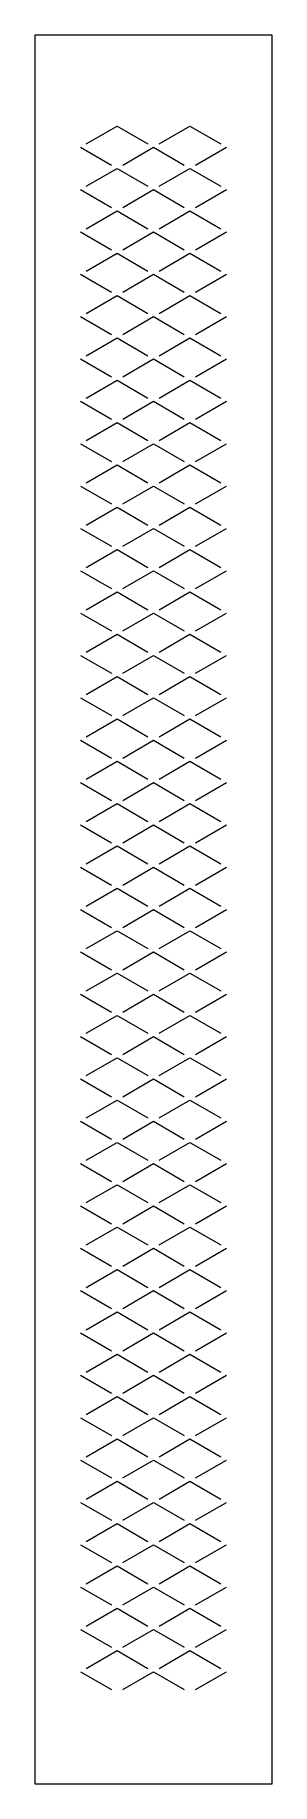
# Model space of a CAD drawing. Header units: metres. Extents: x 0 to 13, y 0 to 96.
import ezdxf

# ---------------------------------------------------------------- set-up
doc = ezdxf.new("R2010")
doc.units = ezdxf.units.M
doc.layers.add('TOP', color=1, linetype='Continuous', lineweight=0)

msp = doc.modelspace()

# ---------------------------------------------------------------- linework, layer by layer
at = {"layer": 'TOP'}
for p, q in [((2.812, 90.018), (4.5, 91)), ((4.5, 91), (6.188, 90.018)), ((6.812, 90.018), (8.5, 91)), ((8.5, 91), (10.188, 90.018)), ((2.5, 89.838), (4.188, 88.856)), ((4.812, 88.856), (6.5, 89.838)), ((6.5, 89.838), (8.188, 88.856)), ((8.812, 88.856), (10.5, 89.838)), ((2.812, 87.694), (4.5, 88.676)), ((4.5, 88.676), (6.188, 87.694)), ((6.812, 87.694), (8.5, 88.676)), ((8.5, 88.676), (10.188, 87.694)), ((2.5, 87.514), (4.188, 86.531)), ((4.812, 86.531), (6.5, 87.514)), ((6.5, 87.514), (8.188, 86.531)), ((8.812, 86.531), (10.5, 87.514)), ((2.812, 85.369), (4.5, 86.351)), ((4.5, 86.351), (6.188, 85.369)), ((6.812, 85.369), (8.5, 86.351)), ((8.5, 86.351), (10.188, 85.369)), ((2.5, 85.189), (4.188, 84.207)), ((4.812, 84.207), (6.5, 85.189)), ((6.5, 85.189), (8.188, 84.207)), ((8.812, 84.207), (10.5, 85.189)), ((2.812, 83.045), (4.5, 84.027)), ((4.5, 84.027), (6.188, 83.045)), ((6.812, 83.045), (8.5, 84.027)), ((8.5, 84.027), (10.188, 83.045)), ((2.5, 82.865), (4.188, 81.883)), ((4.812, 81.883), (6.5, 82.865)), ((6.5, 82.865), (8.188, 81.883)), ((8.812, 81.883), (10.5, 82.865)), ((2.812, 80.721), (4.5, 81.703)), ((4.5, 81.703), (6.188, 80.721)), ((6.812, 80.721), (8.5, 81.703)), ((8.5, 81.703), (10.188, 80.721)), ((2.5, 80.541), (4.188, 79.559)), ((4.812, 79.559), (6.5, 80.541)), ((6.5, 80.541), (8.188, 79.559)), ((8.812, 79.559), (10.5, 80.541)), ((2.812, 78.396), (4.5, 79.378)), ((4.5, 79.378), (6.188, 78.396)), ((6.812, 78.396), (8.5, 79.378)), ((8.5, 79.378), (10.188, 78.396)), ((2.5, 78.216), (4.188, 77.234)), ((4.812, 77.234), (6.5, 78.216)), ((6.5, 78.216), (8.188, 77.234)), ((8.812, 77.234), (10.5, 78.216)), ((2.812, 76.072), (4.5, 77.054)), ((4.5, 77.054), (6.188, 76.072)), ((6.812, 76.072), (8.5, 77.054)), ((8.5, 77.054), (10.188, 76.072)), ((2.5, 75.892), (4.188, 74.91)), ((4.812, 74.91), (6.5, 75.892)), ((6.5, 75.892), (8.188, 74.91)), ((8.812, 74.91), (10.5, 75.892)), ((2.812, 73.748), (4.5, 74.73)), ((4.5, 74.73), (6.188, 73.748)), ((6.812, 73.748), (8.5, 74.73)), ((8.5, 74.73), (10.188, 73.748)), ((2.5, 73.568), (4.188, 72.586)), ((4.812, 72.586), (6.5, 73.568)), ((6.5, 73.568), (8.188, 72.586)), ((8.812, 72.586), (10.5, 73.568)), ((2.812, 71.423), (4.5, 72.405)), ((4.5, 72.405), (6.188, 71.423)), ((6.812, 71.423), (8.5, 72.405)), ((8.5, 72.405), (10.188, 71.423)), ((2.5, 71.243), (4.188, 70.261)), ((4.812, 70.261), (6.5, 71.243)), ((6.5, 71.243), (8.188, 70.261)), ((8.812, 70.261), (10.5, 71.243)), ((2.812, 69.099), (4.5, 70.081)), ((4.5, 70.081), (6.188, 69.099)), ((6.812, 69.099), (8.5, 70.081)), ((8.5, 70.081), (10.188, 69.099)), ((2.5, 68.919), (4.188, 67.937)), ((4.812, 67.937), (6.5, 68.919)), ((6.5, 68.919), (8.188, 67.937)), ((8.812, 67.937), (10.5, 68.919)), ((2.812, 66.775), (4.5, 67.757)), ((4.5, 67.757), (6.188, 66.775)), ((6.812, 66.775), (8.5, 67.757)), ((8.5, 67.757), (10.188, 66.775)), ((2.5, 66.595), (4.188, 65.613)), ((4.812, 65.613), (6.5, 66.595)), ((6.5, 66.595), (8.188, 65.613)), ((8.812, 65.613), (10.5, 66.595)), ((2.812, 64.45), (4.5, 65.432)), ((4.5, 65.432), (6.188, 64.45)), ((6.812, 64.45), (8.5, 65.432)), ((8.5, 65.432), (10.188, 64.45)), ((2.5, 64.27), (4.188, 63.288)), ((4.812, 63.288), (6.5, 64.27)), ((6.5, 64.27), (8.188, 63.288)), ((8.812, 63.288), (10.5, 64.27)), ((2.812, 62.126), (4.5, 63.108)), ((4.5, 63.108), (6.188, 62.126)), ((6.812, 62.126), (8.5, 63.108)), ((8.5, 63.108), (10.188, 62.126)), ((2.5, 61.946), (4.188, 60.964)), ((4.812, 60.964), (6.5, 61.946)), ((6.5, 61.946), (8.188, 60.964)), ((8.812, 60.964), (10.5, 61.946)), ((2.812, 59.802), (4.5, 60.784)), ((4.5, 60.784), (6.188, 59.802)), ((6.812, 59.802), (8.5, 60.784)), ((8.5, 60.784), (10.188, 59.802)), ((2.5, 59.622), (4.188, 58.64)), ((4.812, 58.64), (6.5, 59.622)), ((6.5, 59.622), (8.188, 58.64)), ((8.812, 58.64), (10.5, 59.622)), ((2.812, 57.477), (4.5, 58.459)), ((4.5, 58.459), (6.188, 57.477)), ((6.812, 57.477), (8.5, 58.459)), ((8.5, 58.459), (10.188, 57.477)), ((2.5, 57.297), (4.188, 56.315)), ((4.812, 56.315), (6.5, 57.297)), ((6.5, 57.297), (8.188, 56.315)), ((8.812, 56.315), (10.5, 57.297)), ((2.812, 55.153), (4.5, 56.135)), ((4.5, 56.135), (6.188, 55.153)), ((6.812, 55.153), (8.5, 56.135)), ((8.5, 56.135), (10.188, 55.153)), ((2.5, 54.973), (4.188, 53.991)), ((4.812, 53.991), (6.5, 54.973)), ((6.5, 54.973), (8.188, 53.991)), ((8.812, 53.991), (10.5, 54.973)), ((2.812, 52.829), (4.5, 53.811)), ((4.5, 53.811), (6.188, 52.829)), ((6.812, 52.829), (8.5, 53.811)), ((8.5, 53.811), (10.188, 52.829)), ((2.5, 52.649), (4.188, 51.667)), ((4.812, 51.667), (6.5, 52.649)), ((6.5, 52.649), (8.188, 51.667)), ((8.812, 51.667), (10.5, 52.649)), ((2.812, 50.504), (4.5, 51.486)), ((4.5, 51.486), (6.188, 50.504)), ((6.812, 50.504), (8.5, 51.486)), ((8.5, 51.486), (10.188, 50.504)), ((2.5, 50.324), (4.188, 49.342)), ((4.812, 49.342), (6.5, 50.324)), ((6.5, 50.324), (8.188, 49.342)), ((8.812, 49.342), (10.5, 50.324)), ((2.812, 48.18), (4.5, 49.162)), ((4.5, 49.162), (6.188, 48.18)), ((6.812, 48.18), (8.5, 49.162)), ((8.5, 49.162), (10.188, 48.18)), ((2.5, 48), (4.188, 47.018)), ((4.812, 47.018), (6.5, 48)), ((6.5, 48), (8.188, 47.018)), ((8.812, 47.018), (10.5, 48)), ((2.812, 45.856), (4.5, 46.838)), ((4.5, 46.838), (6.188, 45.856)), ((6.812, 45.856), (8.5, 46.838)), ((8.5, 46.838), (10.188, 45.856)), ((2.5, 45.676), (4.188, 44.694)), ((4.812, 44.694), (6.5, 45.676)), ((6.5, 45.676), (8.188, 44.694)), ((8.812, 44.694), (10.5, 45.676)), ((2.812, 43.531), (4.5, 44.514)), ((4.5, 44.514), (6.188, 43.531)), ((6.812, 43.531), (8.5, 44.514)), ((8.5, 44.514), (10.188, 43.531)), ((2.5, 43.351), (4.188, 42.369)), ((4.812, 42.369), (6.5, 43.351)), ((6.5, 43.351), (8.188, 42.369)), ((8.812, 42.369), (10.5, 43.351)), ((2.812, 41.207), (4.5, 42.189)), ((4.5, 42.189), (6.188, 41.207)), ((6.812, 41.207), (8.5, 42.189)), ((8.5, 42.189), (10.188, 41.207)), ((2.5, 41.027), (4.188, 40.045)), ((4.812, 40.045), (6.5, 41.027)), ((6.5, 41.027), (8.188, 40.045)), ((8.812, 40.045), (10.5, 41.027)), ((2.812, 38.883), (4.5, 39.865)), ((4.5, 39.865), (6.188, 38.883)), ((6.812, 38.883), (8.5, 39.865)), ((8.5, 39.865), (10.188, 38.883)), ((2.5, 38.703), (4.188, 37.721)), ((4.812, 37.721), (6.5, 38.703)), ((6.5, 38.703), (8.188, 37.721)), ((8.812, 37.721), (10.5, 38.703)), ((2.812, 36.559), (4.5, 37.541)), ((4.5, 37.541), (6.188, 36.559)), ((6.812, 36.559), (8.5, 37.541)), ((8.5, 37.541), (10.188, 36.559)), ((2.5, 36.378), (4.188, 35.396)), ((4.812, 35.396), (6.5, 36.378)), ((6.5, 36.378), (8.188, 35.396)), ((8.812, 35.396), (10.5, 36.378)), ((2.812, 34.234), (4.5, 35.216)), ((4.5, 35.216), (6.188, 34.234)), ((6.812, 34.234), (8.5, 35.216)), ((8.5, 35.216), (10.188, 34.234)), ((2.5, 34.054), (4.188, 33.072)), ((4.812, 33.072), (6.5, 34.054)), ((6.5, 34.054), (8.188, 33.072)), ((8.812, 33.072), (10.5, 34.054)), ((2.812, 31.91), (4.5, 32.892)), ((4.5, 32.892), (6.188, 31.91)), ((6.812, 31.91), (8.5, 32.892)), ((8.5, 32.892), (10.188, 31.91)), ((2.5, 31.73), (4.188, 30.748)), ((4.812, 30.748), (6.5, 31.73)), ((6.5, 31.73), (8.188, 30.748)), ((8.812, 30.748), (10.5, 31.73)), ((2.812, 29.586), (4.5, 30.568)), ((4.5, 30.568), (6.188, 29.586)), ((6.812, 29.586), (8.5, 30.568)), ((8.5, 30.568), (10.188, 29.586)), ((2.5, 29.405), (4.188, 28.423)), ((4.812, 28.423), (6.5, 29.405)), ((6.5, 29.405), (8.188, 28.423)), ((8.812, 28.423), (10.5, 29.405)), ((2.812, 27.261), (4.5, 28.243)), ((4.5, 28.243), (6.188, 27.261)), ((6.812, 27.261), (8.5, 28.243)), ((8.5, 28.243), (10.188, 27.261)), ((2.5, 27.081), (4.188, 26.099)), ((4.812, 26.099), (6.5, 27.081)), ((6.5, 27.081), (8.188, 26.099)), ((8.812, 26.099), (10.5, 27.081)), ((2.812, 24.937), (4.5, 25.919)), ((4.5, 25.919), (6.188, 24.937)), ((6.812, 24.937), (8.5, 25.919)), ((8.5, 25.919), (10.188, 24.937)), ((2.5, 24.757), (4.188, 23.775)), ((4.812, 23.775), (6.5, 24.757)), ((6.5, 24.757), (8.188, 23.775)), ((8.812, 23.775), (10.5, 24.757)), ((2.812, 22.613), (4.5, 23.595)), ((4.5, 23.595), (6.188, 22.613)), ((6.812, 22.613), (8.5, 23.595)), ((8.5, 23.595), (10.188, 22.613)), ((2.5, 22.432), (4.188, 21.45)), ((4.812, 21.45), (6.5, 22.432)), ((6.5, 22.432), (8.188, 21.45)), ((8.812, 21.45), (10.5, 22.432)), ((2.812, 20.288), (4.5, 21.27)), ((4.5, 21.27), (6.188, 20.288)), ((6.812, 20.288), (8.5, 21.27)), ((8.5, 21.27), (10.188, 20.288)), ((2.5, 20.108), (4.188, 19.126)), ((4.812, 19.126), (6.5, 20.108)), ((6.5, 20.108), (8.188, 19.126)), ((8.812, 19.126), (10.5, 20.108)), ((2.812, 17.964), (4.5, 18.946)), ((4.5, 18.946), (6.188, 17.964)), ((6.812, 17.964), (8.5, 18.946)), ((8.5, 18.946), (10.188, 17.964)), ((2.5, 17.784), (4.188, 16.802)), ((4.812, 16.802), (6.5, 17.784)), ((6.5, 17.784), (8.188, 16.802)), ((8.812, 16.802), (10.5, 17.784)), ((2.812, 15.64), (4.5, 16.622)), ((4.5, 16.622), (6.188, 15.64)), ((6.812, 15.64), (8.5, 16.622)), ((8.5, 16.622), (10.188, 15.64)), ((2.5, 15.459), (4.188, 14.477)), ((4.812, 14.477), (6.5, 15.459)), ((6.5, 15.459), (8.188, 14.477)), ((8.812, 14.477), (10.5, 15.459)), ((2.812, 13.315), (4.5, 14.297)), ((4.5, 14.297), (6.188, 13.315)), ((6.812, 13.315), (8.5, 14.297)), ((8.5, 14.297), (10.188, 13.315)), ((2.5, 13.135), (4.188, 12.153)), ((4.812, 12.153), (6.5, 13.135)), ((6.5, 13.135), (8.188, 12.153)), ((8.812, 12.153), (10.5, 13.135)), ((2.812, 10.991), (4.5, 11.973)), ((4.5, 11.973), (6.188, 10.991)), ((6.812, 10.991), (8.5, 11.973)), ((8.5, 11.973), (10.188, 10.991)), ((2.5, 10.811), (4.188, 9.829)), ((4.812, 9.829), (6.5, 10.811)), ((6.5, 10.811), (8.188, 9.829)), ((8.812, 9.829), (10.5, 10.811)), ((2.812, 8.667), (4.5, 9.649)), ((4.5, 9.649), (6.188, 8.667)), ((6.812, 8.667), (8.5, 9.649)), ((8.5, 9.649), (10.188, 8.667)), ((2.5, 8.486), (4.188, 7.504)), ((4.812, 7.504), (6.5, 8.486)), ((6.5, 8.486), (8.188, 7.504)), ((8.812, 7.504), (10.5, 8.486)), ((2.812, 6.342), (4.5, 7.324)), ((4.5, 7.324), (6.188, 6.342)), ((6.812, 6.342), (8.5, 7.324)), ((8.5, 7.324), (10.188, 6.342)), ((2.5, 6.162), (4.188, 5.18)), ((4.812, 5.18), (6.5, 6.162)), ((6.5, 6.162), (8.188, 5.18)), ((8.812, 5.18), (10.5, 6.162))]:
    msp.add_line(p, q, dxfattribs=at)
msp.add_lwpolyline([(0, 0), (0, 96), (13, 96), (13, 0)], close=True, dxfattribs=at)

doc.saveas('drawing.dxf')
